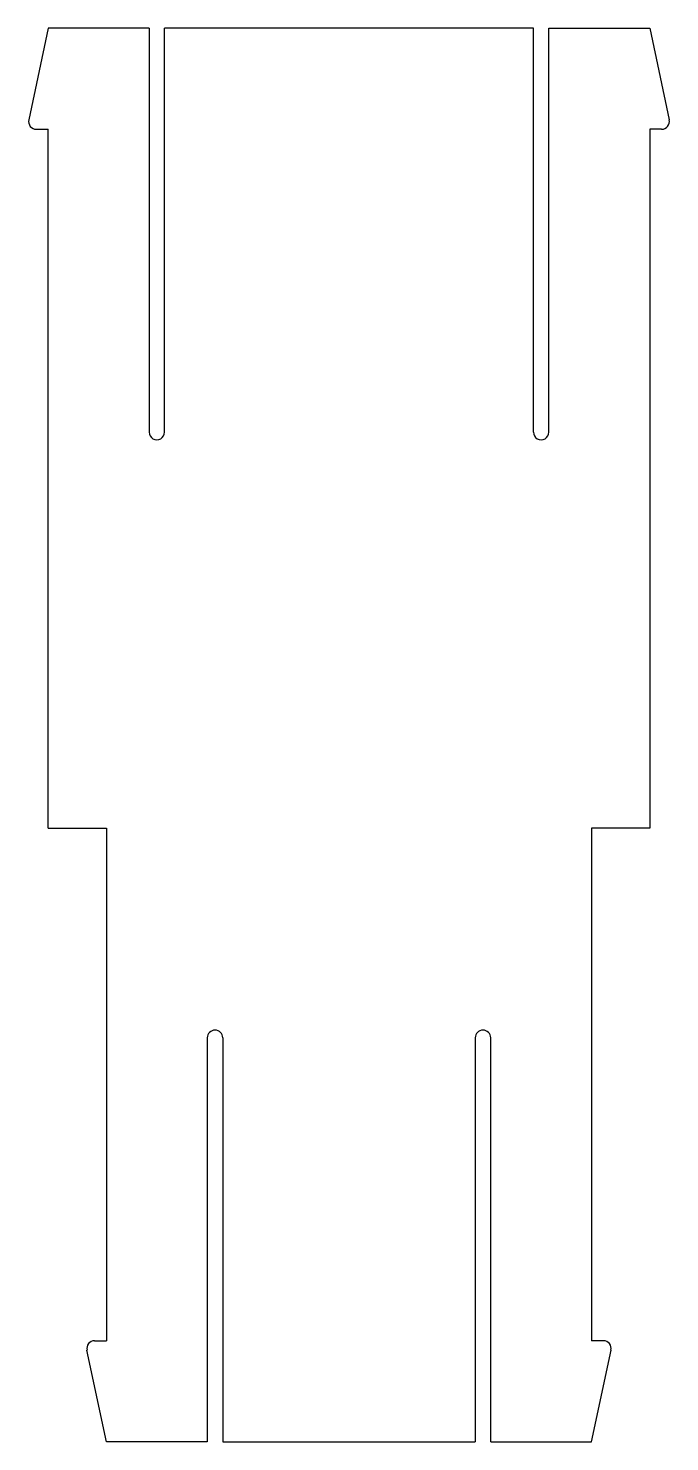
# Model space of a CAD drawing. Header units: millimetres. Extents: x -8.3 to 8.3, y -33.8 to 2.6.
import ezdxf

# ---------------------------------------------------------------- set-up
doc = ezdxf.new("R2010")
doc.units = ezdxf.units.MM
doc.layers.add('Shape2DView003', color=7, linetype='CONTINUOUS')

msp = doc.modelspace()

# ---------------------------------------------------------------- linework, layer by layer
at = {"layer": 'Shape2DView003'}
for p, q in [((-7.75, 2.6), (-8.25, 0.241)), ((-5.15, 2.6), (-7.75, 2.6)), ((-5.15, 2.6), (-5.15, -7.8)), ((-4.75, -7.8), (-4.75, 2.6)), ((4.75, 2.6), (-4.75, 2.6)), ((4.75, -7.8), (4.75, 2.6)), ((5.15, 2.6), (7.75, 2.6)), ((5.15, -7.8), (5.15, 2.6)), ((7.75, 2.6), (8.25, 0.241)), ((-8.054, 0), (-7.75, 0)), ((-7.75, -18), (-7.75, 0)), ((7.75, 0), (7.75, -18)), ((8.054, 0), (7.75, 0)), ((-7.75, -18), (-6.25, -18)), ((-6.25, -18), (-6.25, -31.2)), ((7.75, -18), (6.25, -18)), ((6.25, -18), (6.25, -31.2)), ((-3.65, -23.4), (-3.65, -33.8)), ((-3.25, -23.4), (-3.25, -33.8)), ((3.25, -23.4), (3.25, -33.8)), ((3.65, -33.8), (3.65, -23.4)), ((-6.554, -31.2), (-6.25, -31.2)), ((6.554, -31.2), (6.25, -31.2)), ((-6.25, -33.8), (-6.75, -31.442)), ((6.25, -33.8), (6.75, -31.442)), ((-3.65, -33.8), (-6.25, -33.8)), ((-3.25, -33.8), (3.25, -33.8)), ((3.65, -33.8), (6.25, -33.8))]:
    msp.add_line(p, q, dxfattribs=at)
for centre, major_axis, start_param, end_param in [((-8.054, 0.2), (0.115, -0.163), -2.39518, -0.61548), ((8.054, 0.2), (0.115, -0.163), -0.61548, -5.11896), ((-4.95, -7.8), (-0.115, 0.163), 0.955317, 4.09691), ((4.95, -7.8), (-0.115, 0.163), 0.955317, 4.09691), ((-3.45, -23.4), (-0.115, 0.163), 4.09691, 0.955317), ((3.45, -23.4), (-0.115, 0.163), 4.09691, 0.955317), ((-6.554, -31.4), (0.115, -0.163), -3.75707, -1.97737), ((6.554, -31.4), (0.115, -0.163), -5.53677, -3.75707)]:
    msp.add_ellipse(centre, major_axis=major_axis, ratio=1, start_param=start_param, end_param=end_param, dxfattribs=at)

doc.saveas('drawing.dxf')
